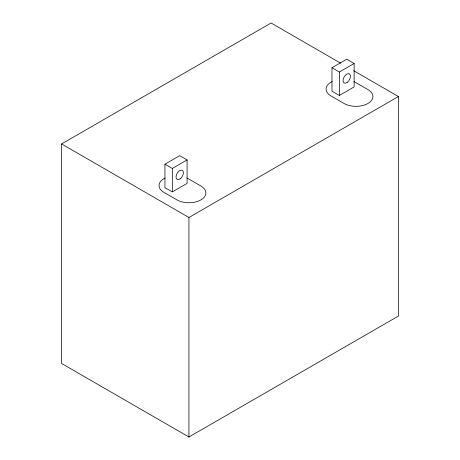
<?xml version="1.0" encoding="UTF-8"?>
<svg xmlns="http://www.w3.org/2000/svg" width="460" height="460" viewBox="0 0 460 460"><rect width="100%" height="100%" fill="white"/><g stroke="black" fill="none" stroke-linecap="round" stroke-linejoin="round"><path stroke-width="0.69" d="M353.694 70.702L398.423 96.531L398.423 316.049L188.933 437L61.577 363.469L61.577 143.951L271.066 23L340.647 63.169M164.939 164.197L179.705 155.67L187.088 159.93L187.088 183.379L172.322 191.9L164.939 187.64L164.939 164.197L172.322 168.458L187.088 159.93M331.976 67.758L346.742 59.231L354.125 63.491L354.125 86.94L339.359 95.462L331.976 91.201L331.976 67.758L339.359 72.019L354.125 63.491M61.577 143.951L188.933 217.476L398.423 96.531M339.359 72.019L339.359 95.462M188.933 217.476L188.933 437M172.322 168.458L172.322 191.9M332.143 81.564A16.968 9.798 0 0 0 331.056 95.996L343.976 103.454A16.968 9.798 0 0 0 367.971 103.454A16.968 9.798 0 0 0 367.971 89.602L355.051 82.145A16.968 9.798 0 0 0 353.959 81.564M165.105 178.008A16.968 9.798 0 0 0 164.013 192.435L176.933 199.893A16.968 9.798 0 0 0 200.928 199.893A16.968 9.798 0 0 0 200.928 186.041L188.008 178.583A16.968 9.798 0 0 0 186.921 178.008M347.311 82.294A5.221 3.013 -60 0 0 349.617 74.077A5.221 3.013 -60 0 0 343.298 78.867A5.221 3.013 -60 0 0 347.311 82.294M180.096 178.865A5.221 3.013 -60 0 0 182.683 170.62A5.221 3.013 -60 0 0 176.329 175.076A5.221 3.013 -60 0 0 180.096 178.865"/></g></svg>
